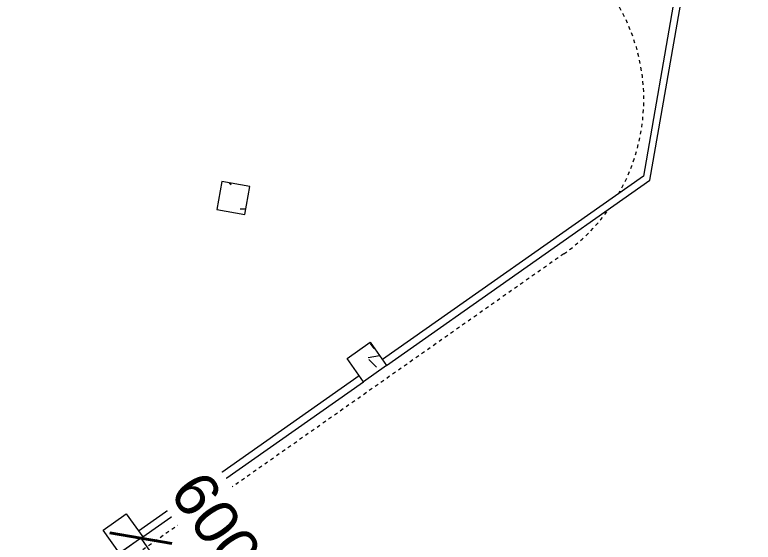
# Model space of a CAD drawing. Extents: x 274235 to 276654, y 142848 to 144425.
# Drawn here: x 276295.53 to 276316.33, y 143150.12 to 143164.97 of the extents above; entities that cross this region are included whole.
import ezdxf

# ---------------------------------------------------------------- set-up
doc = ezdxf.new("R2010")
doc.units = 0
doc.header["$LTSCALE"] = 1.5
doc.linetypes.add('ACM-G-HIDDEN2', pattern=[4.762500000000001, 3.175000000000001, -1.5875])
doc.layers.get('0').update_dxf_attribs({"linetype": 'CONTINUOUS', "lineweight": 0})
for name, color, linetype, lineweight in [('_ACM-A-ANNO-DIMS', 7, 'CONTINUOUS', 5), ('_ACM-A-ANNO-DIMS-500', 7, 'CONTINUOUS', 5), ('_ACM-A-DETL', 7, 'CONTINUOUS', 5), ('_ACM-A-WALL-FULL', 6, 'CONTINUOUS', 13), ('_ACM-S-STRU-CLOS', 5, 'CONTINUOUS', 5)]:
    doc.layers.add(name, color=color, linetype=linetype, lineweight=lineweight)
doc.styles.add('Arial_1', font='arial.ttf', dxfattribs={"height": 1250})
doc.dimstyles.new('acm_Review_DIMS', dxfattribs={"dimscale": 304.8, "dimtxt": 1275.324249946213, "dimasz": 4.101049868766404, "dimexe": 4.101049868766404, "dimexo": 2.460629921259843, "dimgap": 3.280839895013123, "dimtad": 1, "dimdec": 3, "dimrnd": 0.001, "dimzin": 0, "dimdsep": 46, "dimtxsty": 'Arial_1', "dimblk1": 'OBLIQUE', "dimblk2": 'OBLIQUE', "dimsah": 1, "dimcen": 0.09, "dimaunit": 1, "dimadec": 4, "dimazin": 0, "dimtfac": 1, "dimtdec": 4, "dimtix": 1, "dimtmove": 0, "dimatfit": 3, "dimfxl": 1, "dimtvp": 1, "dimtfill": 1, "dimtolj": 1, "dimtzin": 0, "dimarcsym": 2})

# ---------------------------------------------------------------- blocks, each defined once
blk = doc.blocks.new('M_Concrete-Rectangular-Column - 800 x 800mm-V746-B1_Working')
at = {"layer": '_ACM-S-STRU-CLOS'}
h = blk.add_hatch(dxfattribs=at)
h.set_pattern_fill('FP_469', color=256, style=0, pattern_type=2)
h.set_pattern_definition([(49.99999999999999, (-1042204.123, -764004.565), (3643.681986006824, -318.7812880006761), [381, -4191]), (355, (-1042204.123, -764004.565), (-704.8562580461121, 3821.135846227694), [304.8, -3352.8]), (100.451, (-1041900.483, -764031.13), (2938.852362929117, 3502.332152374178), [323.8, -3561.801]), (46.184, (-1042204.123, -762988.565), (5421.581919880712, -840.8554984886337), [571.5, -6286.5]), (96.636, (-1041752.325, -763058.635), (4748.051319755933, 4948.551449789822), [485.7, -5342.701999999999]), (351.184, (-1042204.123, -762988.565), (4748.100788072627, 4948.506072045693), [457.2, -5029.2]), (21, (-1041696.123, -763242.565), (3032.287836333134, -2045.304476687058), [381, -4191]), (326, (-1041696.123, -763242.565), (1236.042244531653, 3683.761809559103), [304.8, -3352.8]), (71.45100000000001, (-1041443.433, -763413.007), (4268.342513760047, 1638.424823382678), [323.8, -3561.801]), (37.50000000000001, (-1042204.123, -764004.565), (61.77206501183639, 1691.100777463062), [167.64, -3144.52, 167.64, -6601.46]), (37.50000000000001, (-1042204.123, -764004.565), (61.77206501183639, 1691.100777463062), [-3479.8, -3235.96, 167.64, -3197.86]), (7.499999999999999, (-1042204.123, -764004.565), (1336.393250206115, 2003.61149636239), [167.64, -1772.92, 167.64, -4351.02]), (7.499999999999999, (-1042204.123, -764004.565), (1336.393250206115, 2003.61149636239), [-2108.2, -3068.32, 167.64, -1115.06]), (327.5, (-1043336.963, -764004.565), (2711.817807077548, -114.578640950727), [167.64, -1102.36, -9220.2]), (327.5, (-1043336.963, -764004.565), (2711.817807077548, -114.578640950727), [-1270, 167.64, -3794.76, -5257.8]), (327.5, (-1043336.963, -764004.565), (2711.817807077548, -114.578640950727), [-5232.4, 167.64, -5090.16]), (317.5, (-1043844.963, -764004.565), (2962.585592803855, 508.5334453662156), [167.64, -1483.36, -6365.24]), (317.5, (-1043844.963, -764004.565), (2962.585592803855, 508.5334453662156), [-1651, 167.64, -2463.8, -3733.8]), (317.5, (-1043844.963, -764004.565), (2962.585592803855, 508.5334453662156), [-4282.44, 167.64, -3566.16])])
h.paths.add_polyline_path([(400.0000000010179, -399.9999999991641), (400.0000000010179, 400.0000000008274), (-399.9999999989388, 400.0000000008274), (-399.9999999989388, -399.9999999991641)])
at = {"layer": '_ACM-A-DETL', "color": 250}
for p, q in [((400.0000000000002, 400.0000000000002), (-399.9999999999999, 400.0000000000002)), ((-399.9999999999999, 400.0000000000002), (-399.9999999999999, -399.9999999999999)), ((400.0000000000002, -399.9999999999999), (400.0000000000002, 400.0000000000002)), ((-399.9999999999999, -399.9999999999999), (400.0000000000002, -399.9999999999999))]:
    blk.add_line(p, q, dxfattribs=at)
blk = doc.blocks.new('M_Concrete-Rectangular-Column - 800 x 800mm-V1161-B1_Working')
at = {"layer": '_ACM-S-STRU-CLOS'}
h = blk.add_hatch(dxfattribs=at)
h.set_pattern_fill('FP_724', color=256, style=0, pattern_type=2)
h.set_pattern_definition([(95, (-202656.491, -1269204.533), (2801.884651253352, 2351.059830332033), [381, -4191]), (40, (-202656.491, -1269204.533), (-3200.359708528779, 2203.542428876418), [304.8, -3352.8]), (145.451, (-202423.001, -1269008.612), (-398.4403801781693, 4554.605249644746), [323.8, -3561.801]), (91.184, (-203374.912, -1268486.113), (4428.211965285341, 3239.062715326725), [571.5, -6286.5]), (141.636, (-203005.895, -1268216.19), (-141.7750015757451, 6856.53357281806), [485.7, -5342.701999999999]), (36.184, (-203374.912, -1268486.113), (-141.7079352829696, 6856.536465289661), [457.2, -5029.2]), (66, (-202836.097, -1268306.508), (3590.399956637265, 697.9026265240216), [380.9999999999999, -4190.999999999999]), (11, (-202836.097, -1268306.508), (-1730.799102873896, 3478.826808756641), [304.8, -3352.8]), (116.451, (-202536.897, -1268248.349), (1859.6326328283, 4176.715238984827), [323.8, -3561.801]), (82.49999999999999, (-202656.491, -1269204.533), (-1152.109381356208, 1239.46827347174), [167.64, -3144.52, 167.64, -6601.46]), (82.49999999999999, (-202656.491, -1269204.533), (-1152.109381356208, 1239.46827347174), [-3479.8, -3235.96, 167.64, -3197.86]), (52.5, (-202656.491, -1269204.533), (-471.7945463884976, 2361.740005493846), [167.64, -1772.92, 167.64, -4351.02]), (52.5, (-202656.491, -1269204.533), (-471.7945463884976, 2361.740005493846), [-2108.2, -3068.32, 167.64, -1115.06]), (12.5, (-203457.53, -1270005.572), (1998.564094722365, 1836.525426731569), [167.64, -1102.36, 167.64, -9052.56]), (12.5, (-203457.53, -1270005.572), (1998.564094722365, 1836.525426731569), [-1437.64, -3794.76, 167.64, -5090.16]), (2.5, (-203816.741, -1270364.782), (1735.276914838564, 2454.451810195783), [167.64, -1483.36, 167.64, -6197.6]), (2.5, (-203816.741, -1270364.782), (1735.276914838564, 2454.451810195783), [-1818.64, -2463.8, 167.64, -3566.16])])
h.paths.add_polyline_path([(400.000000000117, -399.999999998419), (400.000000000117, 400.0000000015031), (-399.9999999998398, 400.0000000015031), (-399.9999999998398, -399.9999999984537)])
at = {"layer": '_ACM-A-DETL', "color": 250}
for p, q in [((-399.9999999999999, 399.9999999999999), (400.0000000000002, 399.9999999999999)), ((-399.9999999999999, -400.0000000000002), (-399.9999999999999, 399.9999999999999)), ((400.0000000000002, 399.9999999999999), (400.0000000000002, -400.0000000000002)), ((400.0000000000002, -400.0000000000002), (-399.9999999999999, -400.0000000000002))]:
    blk.add_line(p, q, dxfattribs=at)
blk = doc.blocks.new('M_Concrete-Rectangular-Column - 800 x 800mm-V1162-B1_Working')
at = {"layer": '_ACM-S-STRU-CLOS'}
h = blk.add_hatch(dxfattribs=at)
h.set_pattern_fill('FP_725', color=256, style=0, pattern_type=2)
h.set_pattern_definition([(95, (-202656.491, -1277604.533), (2801.884651253352, 2351.059830332033), [381, -4191]), (40, (-202656.491, -1277604.533), (-3200.359708528779, 2203.542428876418), [304.8, -3352.8]), (145.451, (-202423.001, -1277408.612), (-398.4403801781693, 4554.605249644746), [323.8, -3561.801]), (91.184, (-203374.912, -1276886.113), (4428.211965285341, 3239.062715326725), [571.5, -6286.5]), (141.636, (-203005.895, -1276616.19), (-141.7750015757451, 6856.53357281806), [485.7, -5342.701999999999]), (36.184, (-203374.912, -1276886.113), (-141.7079352829696, 6856.536465289661), [457.2, -5029.2]), (66, (-202836.097, -1276706.508), (3590.399956637265, 697.9026265240216), [380.9999999999999, -4190.999999999999]), (11, (-202836.097, -1276706.508), (-1730.799102873896, 3478.826808756641), [304.8, -3352.8]), (116.451, (-202536.897, -1276648.349), (1859.6326328283, 4176.715238984827), [323.8, -3561.801]), (82.49999999999999, (-202656.491, -1277604.533), (-1152.109381356208, 1239.46827347174), [167.64, -3144.52, 167.64, -6601.46]), (82.49999999999999, (-202656.491, -1277604.533), (-1152.109381356208, 1239.46827347174), [-3479.8, -3235.96, 167.64, -3197.86]), (52.5, (-202656.491, -1277604.533), (-471.7945463884976, 2361.740005493846), [167.64, -1772.92, 167.64, -4351.02]), (52.5, (-202656.491, -1277604.533), (-471.7945463884976, 2361.740005493846), [-2108.2, -3068.32, 167.64, -1115.06]), (12.5, (-203457.53, -1278405.572), (1998.564094722365, 1836.525426731569), [167.64, -1102.36, 167.64, -9052.56]), (12.5, (-203457.53, -1278405.572), (1998.564094722365, 1836.525426731569), [-1437.64, -3794.76, 167.64, -5090.16]), (2.5, (-203816.741, -1278764.782), (1735.276914838564, 2454.451810195783), [167.64, -1483.36, 167.64, -6197.6]), (2.5, (-203816.741, -1278764.782), (1735.276914838564, 2454.451810195783), [-1818.64, -2463.8, 167.64, -3566.16])])
h.paths.add_polyline_path([(400.0000000002556, -399.999999998523), (400.0000000001863, 400.0000000014684), (-399.9999999997705, 400.0000000014338), (-399.9999999997012, -399.999999998523)])
at = {"layer": '_ACM-A-DETL', "color": 250}
for p, q in [((-399.9999999999999, 399.9999999999999), (400.0000000000002, 399.9999999999999)), ((-399.9999999999999, -400.0000000000002), (-399.9999999999999, 399.9999999999999)), ((400.0000000000002, 399.9999999999999), (400.0000000000002, -400.0000000000002)), ((400.0000000000002, -400.0000000000002), (-399.9999999999999, -400.0000000000002))]:
    blk.add_line(p, q, dxfattribs=at)
blk = doc.blocks.new('DIMBLOCK2-B1_Working')
at = {"layer": '_ACM-A-ANNO-DIMS-500', "lineweight": 35, "transparency": 16777216}
for points in [[(1041284.312216815, 754119.0681259691), (1042168.195693298, 754119.0681259693), (1040400.428740332, 754119.068125969)], [(1045526.952903935, 749876.4274388505), (1046410.836380418, 749876.4274388506), (1044643.069427451, 749876.4274388504)]]:
    blk.add_hatch(color=256, dxfattribs=at).paths.add_polyline_path(points)
at = {"layer": '_ACM-A-ANNO-DIMS-500', "transparency": 16777216}
for p, q in [((1041284.312216815, 754119.0681259691), (1041378.982130925, 754213.7380400792)), ((1041284.312216815, 754119.0681259691), (1040400.428740332, 753235.184649486)), ((1041284.312216815, 754119.0681259691), (1045526.952903935, 749876.4274388505)), ((1045526.952903935, 749876.4274388502), (1044643.069427451, 748992.543962367)), ((1045526.952903935, 749876.4274388502), (1045621.622818045, 749971.0973529603))]:
    blk.add_line(p, q, dxfattribs=at)
at = {"layer": '_ACM-A-ANNO-DIMS-500', "lineweight": 35, "transparency": 16777216}
for p, q in [((1042168.195693298, 754119.0681259693), (1040400.428740332, 754119.068125969)), ((1040400.428740332, 754119.068125969), (1041284.312216815, 754119.0681259691)), ((1041284.312216815, 754119.0681259691), (1042168.195693298, 754119.0681259693)), ((1046410.836380418, 749876.4274388506), (1044643.069427451, 749876.4274388504)), ((1044643.069427451, 749876.4274388504), (1045526.952903935, 749876.4274388505)), ((1045526.952903935, 749876.4274388505), (1046410.836380418, 749876.4274388506))]:
    blk.add_line(p, q, dxfattribs=at)
at = {"layer": '_ACM-A-ANNO-DIMS-500', "color": 0, "transparency": 16777216, "insert": (1042707.462507544, 756405.0989069374), "char_height": 1250, "width": 8664.356750403807, "attachment_point": 1, "rotation": 315.000000000006, "line_spacing_factor": 0.9417779076525878, "style": 'Arial_1', "bg_fill": 3, "box_fill_scale": 1.25, "bg_fill_color": 256, "bg_fill_true_color": 13158600, "bg_fill_transparency": 0}
blk.add_mtext('6000.000', dxfattribs=at)
blk = doc.blocks.new('_Oblique')
at = {"color": 0, "linetype": 'ByBlock', "lineweight": -2}
blk.add_line((-0.5, -0.5), (0.5, 0.5), dxfattribs=at)
blk = doc.blocks.new('BASEMENT20250512')
at = {"layer": '_ACM-A-DETL', "color": 250, "linetype": 'ACM-G-HIDDEN2'}
blk.add_line((1051646.407440187, 764056.8992806366), (1017704.123391691, 730114.6152321397), dxfattribs=at)
for radius, start, end in [(5300.000000000057, 339.8618653784657, 54.07503032314474), (5300.000000000052, 315.0000000000005, 334.0187132769204)]:
    blk.add_arc((1047898.741499899, 767804.565220925), radius, start, end, dxfattribs=at)
at = {"layer": '_ACM-A-WALL-FULL', "lineweight": 9}
for p, q in [((1053676.915097917, 766511.6710070727), (1053676.915097917, 816404.5648348685)), ((1053476.915097917, 780404.5651911468), (1053476.915097917, 766594.5137195472)), ((1053476.915097917, 766594.5137195472), (1047126.872500173, 760244.4711218019)), ((1047268.29385641, 760103.0497655647), (1053676.915097917, 766511.6710070727)), ((1046561.187075224, 759678.7856968526), (1041187.175559599, 754304.7741812267)), ((1041328.596915837, 754163.3528249903), (1046702.608431461, 759537.3643406153))]:
    blk.add_line(p, q, dxfattribs=at)
at = {"layer": '_ACM-S-STRU-CLOS'}
blk.add_blockref('M_Concrete-Rectangular-Column - 800 x 800mm-V746-B1_Working', (1042204.123302358, 764004.5652507027), dxfattribs=at)
at = {"layer": '_ACM-S-STRU-CLOS', "rotation": 315.000000000006}
for name, p in [('M_Concrete-Rectangular-Column - 800 x 800mm-V1162-B1_Working', (1046702.608431461, 760103.0497655645)), ('M_Concrete-Rectangular-Column - 800 x 800mm-V1161-B1_Working', (1040762.911490887, 754163.3528249902))]:
    blk.add_blockref(name, p, dxfattribs=at)
at = {"layer": '_ACM-A-ANNO-DIMS'}
dim = blk.add_linear_dim(base=(1045526.952903934, 749876.42743885), p1=(1041909.312216815, 754744.0681259691), p2=(1046151.952903934, 750501.4274388503), angle=315.0000000000055, dimstyle='acm_Review_DIMS', override={"dimpost": '<>', "dimfxl": 5999.999999999984}, dxfattribs=at)
dim.commit()
dim.dimension.update_dxf_attribs({"geometry": 'DIMBLOCK2-B1_Working', "text_midpoint": (1044564.026371574, 753156.141593609)})

msp = doc.modelspace()

# ---------------------------------------------------------------- block references
at = {"xscale": 0.0009999999999999994, "yscale": 0.001, "zscale": 0.001, "rotation": 350.1075696352769}
msp.add_blockref('BASEMENT20250512', (275143.7222229671, 142586.2208173259), dxfattribs=at)

doc.saveas('drawing.dxf')
